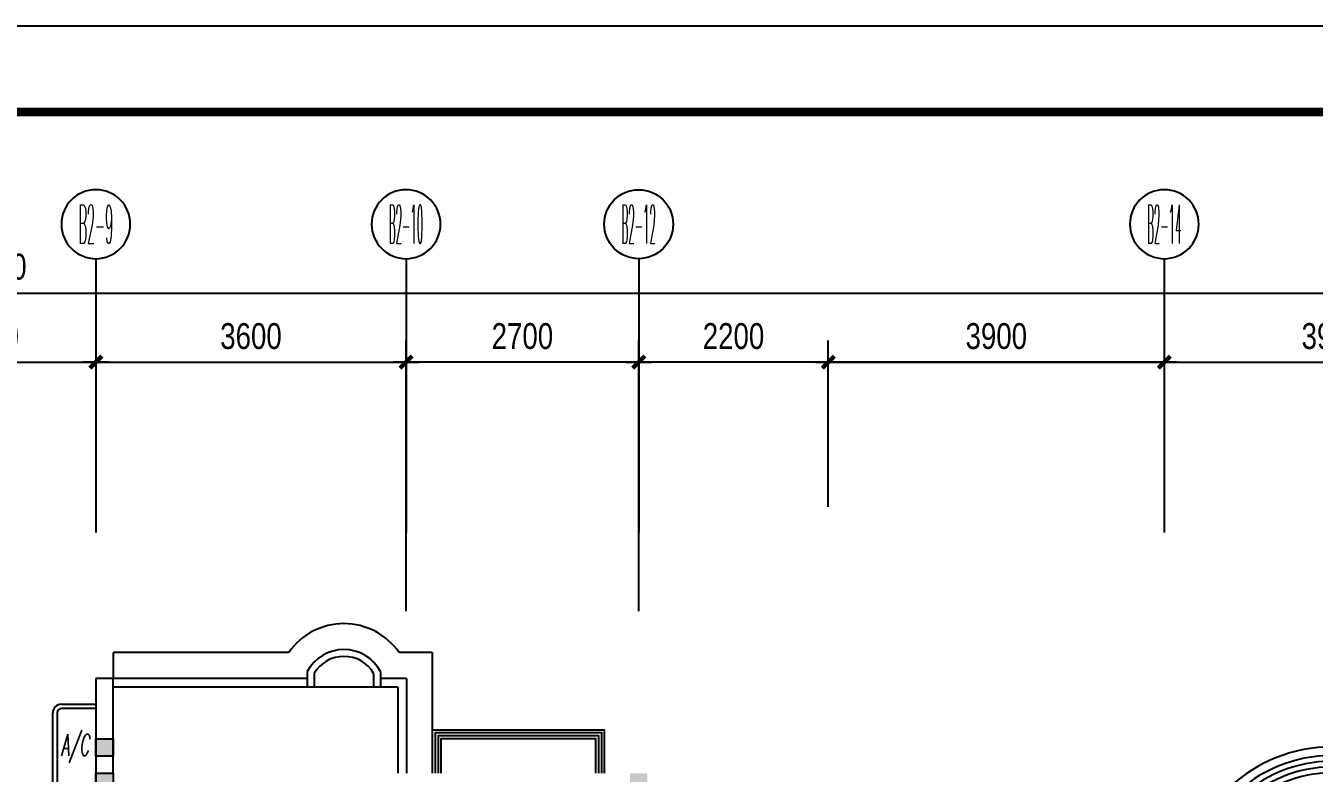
# Model space of a CAD drawing. Extents: x 193704 to 253004, y -154987 to -112987.
# Drawn here: x 217549 to 232503, y -121657 to -112987 of the extents above; entities that cross this region are included whole.
import ezdxf
from ezdxf.enums import TextEntityAlignment as Align

# ---------------------------------------------------------------- set-up
doc = ezdxf.new("R2010")
doc.units = 0
doc.header["$LTSCALE"] = 1000
doc.header["$MEASUREMENT"] = 0
doc.layers.get('0').update_dxf_attribs({"linetype": 'CONTINUOUS'})
doc.layers.get('DEFPOINTS').update_dxf_attribs({"linetype": 'CONTINUOUS'})
for name, color, linetype in [('AXIS', 7, 'CONTINUOUS'), ('AXIS_TEXT', 7, 'CONTINUOUS'), ('FRAME', 7, 'CONTINUOUS'), ('WALL', 7, 'CONTINUOUS'), ('WINDOW', 7, 'CONTINUOUS'), ('WINDOW_TEXT', 7, 'CONTINUOUS'), ('构造柱', 7, 'CONTINUOUS'), ('柱', 252, 'CONTINUOUS'), ('空调位', 7, 'CONTINUOUS')]:
    doc.layers.add(name, color=color, linetype=linetype)
doc.styles.add('COMPLEX', font='COMPLEX')
doc.styles.add('DIM_FONT', font='wcad.shx', dxfattribs={"width": 0.8})
doc.styles.add('ITALICC', font='italicc.shx', dxfattribs={"width": 0.6})
doc.styles.add('SIMPLEX', font='SIMPLEX.SHX')
doc.dimstyles.new('AXIS', dxfattribs={"dimtxt": 300, "dimasz": 1, "dimexe": 250, "dimexo": 300, "dimgap": 150, "dimtad": 1, "dimdec": 0, "dimzin": 0, "dimdsep": 46, "dimtxsty": 'DIM_FONT', "dimblk": '_DIMX', "dimcen": 0.09, "dimdle": 150, "dimse1": 1, "dimse2": 1, "dimclrt": 7, "dimadec": 0, "dimazin": 0, "dimtfac": 1, "dimtdec": 0, "dimtix": 1, "dimtmove": 2, "dimatfit": 3, "dimldrblk": '_DIMX', "dimfxl": 0, "dimtolj": 1, "dimtzin": 0, "dimarcsym": 0})

# ---------------------------------------------------------------- blocks, each defined once
blk = doc.blocks.new('_DIMX')
blk.add_line((-150, 0), (150, 0))
at = {"const_width": 50}
blk.add_lwpolyline([(-70, -70), (70, 70)], dxfattribs=at)
blk = doc.blocks.new('*D53')
at = {"color": 0, "linetype": 'ByBlock'}
blk.add_line((116264, -87239), (120162, -87239), dxfattribs=at)
at = {"layer": 'DEFPOINTS', "color": 0, "linetype": 'ByBlock'}
for p in [(120163, -87239), (116263, -89217), (120163, -89217)]:
    blk.add_point(p, dxfattribs=at)
at = {"color": 0, "linetype": 'ByBlock', "rotation": 180}
blk.add_blockref('_DIMX', (116263, -87239), dxfattribs=at)
at = {"color": 0, "linetype": 'ByBlock'}
blk.add_blockref('_DIMX', (120163, -87239), dxfattribs=at)
at = {"color": 7, "linetype": 'ByBlock', "insert": (118213, -86939), "char_height": 300, "attachment_point": 5, "style": 'DIM_FONT'}
blk.add_mtext('\\A1;3900', dxfattribs=at)
blk = doc.blocks.new('*D54')
at = {"color": 0, "linetype": 'ByBlock'}
blk.add_line((116264, -87239), (120162, -87239), dxfattribs=at)
at = {"layer": 'DEFPOINTS', "color": 0, "linetype": 'ByBlock'}
for p in [(120163, -87239), (116263, -89217), (120163, -89217)]:
    blk.add_point(p, dxfattribs=at)
at = {"color": 0, "linetype": 'ByBlock', "rotation": 180}
blk.add_blockref('_DIMX', (116263, -87239), dxfattribs=at)
at = {"color": 0, "linetype": 'ByBlock'}
blk.add_blockref('_DIMX', (120163, -87239), dxfattribs=at)
at = {"color": 7, "linetype": 'ByBlock', "insert": (118213, -86939), "char_height": 300, "attachment_point": 5, "style": 'DIM_FONT'}
blk.add_mtext('\\A1;3900', dxfattribs=at)
blk = doc.blocks.new('*D55')
at = {"color": 0, "linetype": 'ByBlock'}
blk.add_line((120162, -87239), (116264, -87239), dxfattribs=at)
at = {"layer": 'DEFPOINTS', "color": 0, "linetype": 'ByBlock'}
for p in [(116263, -87239), (116263, -89217), (120163, -89217)]:
    blk.add_point(p, dxfattribs=at)
at = {"color": 0, "linetype": 'ByBlock', "rotation": 180}
blk.add_blockref('_DIMX', (116263, -87239), dxfattribs=at)
at = {"color": 0, "linetype": 'ByBlock'}
blk.add_blockref('_DIMX', (120163, -87239), dxfattribs=at)
at = {"color": 7, "linetype": 'ByBlock', "insert": (118213, -86939), "char_height": 300, "attachment_point": 5, "style": 'DIM_FONT'}
blk.add_mtext('\\A1;3900', dxfattribs=at)
blk = doc.blocks.new('*D30')
at = {"color": 0, "linetype": 'ByBlock'}
blk.add_line((88964, -86439), (124062, -86439), dxfattribs=at)
at = {"layer": 'DEFPOINTS', "color": 0, "linetype": 'ByBlock'}
for p in [(124063, -86439), (88963, -89217), (124063, -89217)]:
    blk.add_point(p, dxfattribs=at)
at = {"color": 0, "linetype": 'ByBlock', "rotation": 180}
blk.add_blockref('_DIMX', (88963, -86439), dxfattribs=at)
at = {"color": 0, "linetype": 'ByBlock'}
blk.add_blockref('_DIMX', (124063, -86439), dxfattribs=at)
at = {"color": 7, "linetype": 'ByBlock', "insert": (106513, -86134), "char_height": 300, "attachment_point": 5, "style": 'DIM_FONT'}
blk.add_mtext('\\A1;35100', dxfattribs=at)
blk = doc.blocks.new('*D35')
at = {"color": 0, "linetype": 'ByBlock'}
blk.add_line((107764, -87239), (111362, -87239), dxfattribs=at)
at = {"layer": 'DEFPOINTS', "color": 0, "linetype": 'ByBlock'}
for p in [(111363, -87239), (107763, -89217), (111363, -89217)]:
    blk.add_point(p, dxfattribs=at)
at = {"color": 0, "linetype": 'ByBlock', "rotation": 180}
blk.add_blockref('_DIMX', (107763, -87239), dxfattribs=at)
at = {"color": 0, "linetype": 'ByBlock'}
blk.add_blockref('_DIMX', (111363, -87239), dxfattribs=at)
at = {"color": 7, "linetype": 'ByBlock', "insert": (109563, -86939), "char_height": 300, "attachment_point": 5, "style": 'DIM_FONT'}
blk.add_mtext('\\A1;3600', dxfattribs=at)
blk = doc.blocks.new('*D47')
at = {"color": 0, "linetype": 'ByBlock'}
blk.add_line((105264, -87239), (107762, -87239), dxfattribs=at)
at = {"layer": 'DEFPOINTS', "color": 0, "linetype": 'ByBlock'}
for p in [(107763, -87239), (105263, -89217), (107763, -89217)]:
    blk.add_point(p, dxfattribs=at)
at = {"color": 0, "linetype": 'ByBlock', "rotation": 180}
blk.add_blockref('_DIMX', (105263, -87239), dxfattribs=at)
at = {"color": 0, "linetype": 'ByBlock'}
blk.add_blockref('_DIMX', (107763, -87239), dxfattribs=at)
at = {"color": 7, "linetype": 'ByBlock', "insert": (106513, -86939), "char_height": 300, "attachment_point": 5, "style": 'DIM_FONT'}
blk.add_mtext('\\A1;2500', dxfattribs=at)
blk = doc.blocks.new('_AXISO')
blk.add_circle((0, 0), 0.5)
at = {"layer": 'AXIS_TEXT', "style": 'COMPLEX', "width": 1.041667}
blk.add_attdef('A', text='', height=0.56, dxfattribs=at).set_placement((-0.25, -0.28), (0.25, -0.28), align=Align.FIT)
blk = doc.blocks.new('*D49')
at = {"color": 0, "linetype": 'ByBlock'}
for p, q in [((111363, -90129), (111363, -86989)), ((114063, -90129), (114063, -86989)), ((114062, -87239), (111364, -87239))]:
    blk.add_line(p, q, dxfattribs=at)
at = {"layer": 'DEFPOINTS', "color": 0, "linetype": 'ByBlock'}
for p in [(111363, -87239), (111363, -90429), (114063, -90429)]:
    blk.add_point(p, dxfattribs=at)
at = {"color": 0, "linetype": 'ByBlock', "rotation": 180}
blk.add_blockref('_DIMX', (111363, -87239), dxfattribs=at)
at = {"color": 0, "linetype": 'ByBlock'}
blk.add_blockref('_DIMX', (114063, -87239), dxfattribs=at)
at = {"color": 7, "linetype": 'ByBlock', "insert": (112713, -86939), "char_height": 300, "attachment_point": 5, "style": 'DIM_FONT'}
blk.add_mtext('\\A1;2700', dxfattribs=at)
blk = doc.blocks.new('*D48')
at = {"color": 0, "linetype": 'ByBlock'}
for p, q in [((114063, -89032), (114063, -86989)), ((116263, -88917), (116263, -86989)), ((116262, -87239), (114064, -87239))]:
    blk.add_line(p, q, dxfattribs=at)
at = {"layer": 'DEFPOINTS', "color": 0, "linetype": 'ByBlock'}
for p in [(114063, -87239), (116263, -89217), (114063, -89332)]:
    blk.add_point(p, dxfattribs=at)
at = {"color": 0, "linetype": 'ByBlock', "rotation": 180}
blk.add_blockref('_DIMX', (114063, -87239), dxfattribs=at)
at = {"color": 0, "linetype": 'ByBlock'}
blk.add_blockref('_DIMX', (116263, -87239), dxfattribs=at)
at = {"color": 7, "linetype": 'ByBlock', "insert": (115163, -86939), "char_height": 300, "attachment_point": 5, "style": 'DIM_FONT'}
blk.add_mtext('\\A1;2200', dxfattribs=at)
blk = doc.blocks.new('30609000235308')
for points in [[(-1900, 0), (-1900, 500), (100, 500), (100, 0)], [(-1867, 0), (-1867, 467), (67, 467), (67, 0)], [(-1833, 0), (-1833, 433), (33, 433), (33, 0)], [(-1800, 0), (-1800, 400), (0, 400), (0, 0)]]:
    blk.add_lwpolyline(points)
at = {"layer": 'WINDOW_TEXT', "style": 'SIMPLEX', "flags": 9}
blk.add_attdef('A', text='', height=1, rotation=90, dxfattribs=at).set_placement((-1850, 0), align=Align.MIDDLE)
blk = doc.blocks.new('*D56')
at = {"color": 0, "linetype": 'ByBlock'}
blk.add_line((120164, -87239), (124062, -87239), dxfattribs=at)
at = {"layer": 'DEFPOINTS', "color": 0, "linetype": 'ByBlock'}
for p in [(124063, -87239), (120163, -89217), (124063, -89217)]:
    blk.add_point(p, dxfattribs=at)
at = {"color": 0, "linetype": 'ByBlock', "rotation": 180}
blk.add_blockref('_DIMX', (120163, -87239), dxfattribs=at)
at = {"color": 0, "linetype": 'ByBlock'}
blk.add_blockref('_DIMX', (124063, -87239), dxfattribs=at)
at = {"color": 7, "linetype": 'ByBlock', "insert": (122113, -86939), "char_height": 300, "attachment_point": 5, "style": 'DIM_FONT'}
blk.add_mtext('\\A1;3900', dxfattribs=at)

msp = doc.modelspace()

# ---------------------------------------------------------------- hatches: boundary and pattern name
at = {"layer": '构造柱'}
msp.add_hatch(color=256, dxfattribs=at).paths.add_polyline_path([(218562.9, -121458.1), (218362.9, -121458.1), (218362.9, -121258.1), (218562.9, -121258.1)])
at = {"layer": '柱'}
h = msp.add_hatch(color=256, dxfattribs=at)
h.paths.add_polyline_path([(215762.9, -134057), (215762.9, -133857), (216462.9, -133857), (216462.9, -136257), (215662.9, -136257), (215662.9, -136057), (216262.9, -136057), (216262.9, -134057)])
h.paths.add_polyline_path([(202662.9, -136857.1), (202162.9, -136857.1), (202162.9, -138457.1), (202362.9, -138457.1), (202362.9, -137057.1), (202662.9, -137057.1)])
h.paths.add_polyline_path([(202162.9, -140357), (202362.9, -140357), (202362.9, -142157), (202812.9, -142157), (202812.9, -142357), (202162.9, -142357)])
h.paths.add_polyline_path([(199562.9, -130657), (199762.9, -130657), (199762.9, -132257), (200062.9, -132257), (200062.9, -132457), (199562.9, -132457)])
h.paths.add_polyline_path([(200062.9, -123057), (199562.9, -123057), (199562.9, -126057), (199762.9, -126057), (199762.9, -123257), (200062.9, -123257)])
h.paths.add_polyline_path([(205362.9, -142157), (205362.9, -142357), (206762.9, -142357), (206762.9, -142157), (206062.9, -142157), (206062.9, -141357), (205862.9, -141357), (205862.9, -142157)])
h.paths.add_polyline_path([(206162.9, -135657), (206662.9, -135657), (206662.9, -137647), (206462.9, -137647), (206462.9, -135857), (206162.9, -135857)])
h.paths.add_polyline_path([(211362.9, -141257), (211562.9, -141257), (211562.9, -142857), (211362.9, -142857)])
h.paths.add_polyline_path([(215662.9, -140857), (215862.9, -140857), (215862.9, -142857), (215662.9, -142857)])
h.paths.add_polyline_path([(211562.9, -135657.1), (211562.9, -135857.1), (209562.9, -135857.1), (209562.9, -135657.1)])
h.paths.add_polyline_path([(214662.9, -134057), (214662.9, -133857), (213962.9, -133857), (213962.9, -136257), (214762.9, -136257), (214762.9, -136057), (214162.9, -136057), (214162.9, -134057)])
h.paths.add_polyline_path([(214162.9, -134057), (214162.9, -136057)], flags=16)
h.paths.add_polyline_path([(207362.9, -129657), (207362.9, -129457), (209662.9, -129457), (209662.9, -129657)])
h.paths.add_polyline_path([(203362.9, -129707), (203362.9, -129457), (204762.9, -129457), (204762.9, -129707)])
h.paths.add_polyline_path([(205862.9, -132457), (205862.9, -132257), (207862.9, -132257), (207862.9, -132457)])
h.paths.add_polyline_path([(202962.9, -123057), (203662.9, -123057), (203662.9, -124357), (203662.9, -124557), (203462.9, -124557), (203462.9, -123257), (202962.9, -123257)])
h.paths.add_polyline_path([(215662.9, -128657), (215862.9, -128657), (215862.9, -129657), (214562.9, -129657), (214562.9, -129457), (215662.9, -129457)])
h.paths.add_polyline_path([(209462.9, -125657), (209662.9, -125657), (209662.9, -121657), (209462.9, -121657)])
h.paths.add_polyline_path([(215662.9, -125057), (215862.9, -125057), (215862.9, -121657), (215662.9, -121657)])
h.paths.add_polyline_path([(230862.9, -129707), (230862.9, -129457), (229462.9, -129457), (229462.9, -129707)])
h.paths.add_polyline_path([(222662.9, -135657.1), (222662.9, -135857.1), (224662.9, -135857.1), (224662.9, -135657.1)])
h.paths.add_polyline_path([(218562.9, -140857), (218362.9, -140857), (218362.9, -142857), (218562.9, -142857)])
h.paths.add_polyline_path([(222862.9, -141257), (222662.9, -141257), (222662.9, -142857), (222862.9, -142857)])
h.paths.add_polyline_path([(219562.9, -134057), (219562.9, -133857), (220262.9, -133857), (220262.9, -136257), (219462.9, -136257), (219462.9, -136057), (220062.9, -136057), (220062.9, -134057)])
h.paths.add_polyline_path([(218462.9, -134057), (218462.9, -133857), (217762.9, -133857), (217762.9, -136257), (218562.9, -136257), (218562.9, -136057), (217962.9, -136057), (217962.9, -134057)])
h.paths.add_polyline_path([(220062.9, -134057), (220062.9, -136057)], flags=16)
h.paths.add_polyline_path([(228862.9, -142157), (228862.9, -142357), (227462.9, -142357), (227462.9, -142157), (228162.9, -142157), (228162.9, -141357), (228362.9, -141357), (228362.9, -142157)])
h.paths.add_polyline_path([(228062.9, -135657), (227562.9, -135657), (227562.9, -137647), (227762.9, -137647), (227762.9, -135857), (228062.9, -135857)])
h.paths.add_polyline_path([(218562.9, -128657), (218362.9, -128657), (218362.9, -129657), (219662.9, -129657), (219662.9, -129457), (218562.9, -129457)])
h.paths.add_polyline_path([(218562.9, -125057), (218362.9, -125057), (218362.9, -121657), (218562.9, -121657)])
h.paths.add_polyline_path([(226862.9, -129657), (226862.9, -129457), (224562.9, -129457), (224562.9, -129657)])
h.paths.add_polyline_path([(228362.9, -132457), (228362.9, -132257), (226362.9, -132257), (226362.9, -132457)])
h.paths.add_polyline_path([(224762.9, -125657), (224562.9, -125657), (224562.9, -121657), (224762.9, -121657)])
h.paths.add_polyline_path([(232062.9, -140357), (231862.9, -140357), (231862.9, -142157), (231412.9, -142157), (231412.9, -142357), (232062.9, -142357)])
h.paths.add_polyline_path([(231562.9, -136857.1), (232062.9, -136857.1), (232062.9, -138457.1), (231862.9, -138457.1), (231862.9, -137057.1), (231562.9, -137057.1)])
h.paths.add_polyline_path([(234662.9, -130657), (234462.9, -130657), (234462.9, -132257), (234162.9, -132257), (234162.9, -132457), (234662.9, -132457)])
h.paths.add_polyline_path([(231262.9, -123057), (230562.9, -123057), (230562.9, -124357), (230562.9, -124557), (230762.9, -124557), (230762.9, -123257), (231262.9, -123257)])
h.paths.add_polyline_path([(234162.9, -123057), (234662.9, -123057), (234662.9, -126057), (234462.9, -126057), (234462.9, -123257), (234162.9, -123257)])

# ---------------------------------------------------------------- linework, layer by layer
at = {"layer": 'AXIS'}
for p, q in [((218362.9, -115688.5), (218362.9, -118866)), ((221962.9, -115688.5), (221962.9, -118866)), ((224662.9, -115688.5), (224662.9, -118866)), ((230762.9, -115688.5), (230762.9, -118866))]:
    msp.add_line(p, q, dxfattribs=at)
at = {"layer": 'FRAME', "color": 7, "linetype": 'ByBlock'}
msp.add_lwpolyline([(193703.8, -112987), (253003.8, -112987), (253003.8, -154987), (193703.8, -154987)], close=True, dxfattribs=at)
at = {"layer": 'FRAME', "color": 7, "linetype": 'ByBlock', "const_width": 100}
msp.add_lwpolyline([(196203.8, -153986.6), (252003.8, -153986.6), (252003.8, -113986.5), (196203.8, -113986.5)], close=True, dxfattribs=at)
at = {"layer": 'WALL'}
for p, q in [((218362.9, -120557), (218362.9, -127547)), ((218562.9, -120557), (218362.9, -120557)), ((218562.9, -121657), (218562.9, -120557))]:
    msp.add_line(p, q, dxfattribs=at)
at = {"layer": 'WINDOW'}
for p, q in [((220600.7, -120257), (218566.9, -120257)), ((218566.9, -120557), (218566.9, -120257)), ((222266.9, -120257), (221883.1, -120257)), ((222266.9, -120257), (222266.9, -121657)), ((220816.9, -120477.6), (220816.9, -120657)), ((220896.9, -120498.5), (220896.9, -120657)), ((221586.9, -120498.5), (221586.9, -120657)), ((221666.9, -120477.6), (221666.9, -120657)), ((220816.9, -120557), (218566.9, -120557)), ((221866.9, -120657), (218566.9, -120657)), ((221966.9, -120557), (221666.9, -120557)), ((221866.9, -120657), (221866.9, -121657)), ((221966.9, -120557), (221966.9, -121657))]:
    msp.add_line(p, q, dxfattribs=at)
for centre, radius, start, end in [((221241.9, -120703.1), 781.1, 34.82906, 145.17094), ((221241.9, -120703.1), 481.1, 27.95073, 152.04927), ((221241.9, -120703.1), 401.1, 30.6737, 149.3263), ((232712.9, -123102.4), 1650.7, 1.83536, 178.20578), ((232712.9, -123102.4), 1584, 1.83536, 178.20578), ((232712.9, -123102.4), 1517.4, 1.83536, 178.20578), ((232712.9, -123102.4), 1450.7, 1.83536, 178.20578)]:
    msp.add_arc(centre, radius, start, end, dxfattribs=at)
at = {"layer": 'WINDOW', "color": 8}
msp.add_arc((232712.9, -123102.4), 1750.7, 4.79889, 175.2353, dxfattribs=at)
at = {"layer": '构造柱'}
msp.add_lwpolyline([(218562.9, -121458.1), (218362.9, -121458.1), (218362.9, -121258.1), (218562.9, -121258.1)], close=True, dxfattribs=at)
at = {"layer": '柱'}
msp.add_lwpolyline([(218562.9, -125057), (218362.9, -125057), (218362.9, -121657), (218562.9, -121657)], close=True, dxfattribs=at)
at = {"layer": '空调位'}
for p, q in [((217862.9, -121757), (217862.9, -120957)), ((217912.9, -120957), (217912.9, -121757)), ((217962.9, -120857), (218362.9, -120857)), ((218362.9, -120907), (217962.9, -120907))]:
    msp.add_line(p, q, dxfattribs=at)
for radius in [100, 50]:
    msp.add_arc((217962.9, -120957), radius, 90, 180, dxfattribs=at)

# ---------------------------------------------------------------- block references
at = {"layer": 'AXIS'}
ref = msp.add_blockref('_AXISO', (218362.9, -115288.5), dxfattribs=dict(at, xscale=-800, yscale=800, zscale=800, rotation=180))
ref.add_attrib('A', 'B2-9', dxfattribs={"layer": 'AXIS_TEXT', "height": 448, "style": 'COMPLEX', "width": 0.228659}).set_placement((218162.9, -115512.5), (218562.9, -115512.5), align=Align.FIT)
ref = msp.add_blockref('_AXISO', (221962.9, -115288.5), dxfattribs=dict(at, xscale=-800, yscale=800, zscale=800, rotation=180))
ref.add_attrib('A', 'B2-10', dxfattribs={"layer": 'AXIS_TEXT', "height": 448, "style": 'COMPLEX', "width": 0.193299}).set_placement((221762.9, -115512.5), (222162.9, -115512.5), align=Align.FIT)
ref = msp.add_blockref('_AXISO', (224662.9, -115288.5), dxfattribs=dict(at, xscale=800, yscale=800, zscale=800, rotation=180))
ref.add_attrib('A', 'B2-12', dxfattribs={"layer": 'AXIS_TEXT', "height": 448, "style": 'COMPLEX', "width": 0.193299}).set_placement((224462.9, -115512.5), (224862.9, -115512.5), align=Align.FIT)
ref = msp.add_blockref('_AXISO', (230762.9, -115288.5), dxfattribs=dict(at, xscale=-800, yscale=800, zscale=800, rotation=180))
ref.add_attrib('A', 'B2-14', dxfattribs={"layer": 'AXIS_TEXT', "height": 448, "style": 'COMPLEX', "width": 0.189394}).set_placement((230562.9, -115512.5), (230962.9, -115512.5), align=Align.FIT)
at = {"layer": 'WINDOW', "xscale": -1}
msp.add_blockref('30609000235308', (222366.9, -121657), dxfattribs=at)

# ---------------------------------------------------------------- texts
at = {"layer": '空调位', "style": 'ITALICC', "width": 0.5}
msp.add_text('A/C', height=250, dxfattribs=at).set_placement((217957.4, -121453.6))
msp.add_text('A/C', height=250, dxfattribs=at).set_placement((217957.4, -121453.6))

# ---------------------------------------------------------------- dimensions: what is measured, and where the dimension line sits
at = {"layer": 'AXIS'}
dim = msp.add_aligned_dim(p1=(199562.9, -118866), p2=(234662.9, -118866), distance=2777.5, dimstyle='AXIS', dxfattribs=at)
dim.commit()
dim.dimension.update_dxf_attribs({"geometry": '*D30', "text_midpoint": (217112.9, -115782.9), "insert": (110600.3, -29649.2)})
for base, p1, p2, picture, middle in [((218362.9, -116888.5), (215862.9, -118866), (218362.9, -118866), '*D47', (217112.9, -116588.5)), ((221962.9, -116888.5), (218362.9, -118866), (221962.9, -118866), '*D35', (220162.9, -116588.5)), ((230762.9, -116888.5), (226862.9, -118866), (230762.9, -118866), '*D53', (228812.9, -116588.5)), ((230762.9, -116888.5), (226862.9, -118866), (230762.9, -118866), '*D54', (228812.9, -116588.5)), ((226862.9, -116888.5), (230762.9, -118866), (226862.9, -118866), '*D55', (228812.9, -116588.5)), ((234662.9, -116888.5), (230762.9, -118866), (234662.9, -118866), '*D56', (232712.9, -116588.5))]:
    dim = msp.add_linear_dim(base=base, p1=p1, p2=p2, angle=180, dimstyle='AXIS', override={"dimse1": 1}, dxfattribs=at)
    dim.commit()
    dim.dimension.update_dxf_attribs({"geometry": picture, "text_midpoint": middle, "insert": (110600.3, -29649.2)})
for base, p1, p2, picture, middle in [((221962.9, -116888.5), (224662.9, -120078.1), (221962.9, -120078.1), '*D49', (223312.9, -116588.5)), ((224662.9, -116888.5), (226862.9, -118866), (224662.9, -118981.1), '*D48', (225762.9, -116588.5))]:
    dim = msp.add_linear_dim(base=base, p1=p1, p2=p2, dimstyle='AXIS', override={"dimsah": 1, "dimse1": 0, "dimse2": 0}, dxfattribs=at)
    dim.commit()
    dim.dimension.update_dxf_attribs({"geometry": picture, "text_midpoint": middle, "insert": (110600.3, -29649.2)})

doc.saveas('drawing.dxf')
